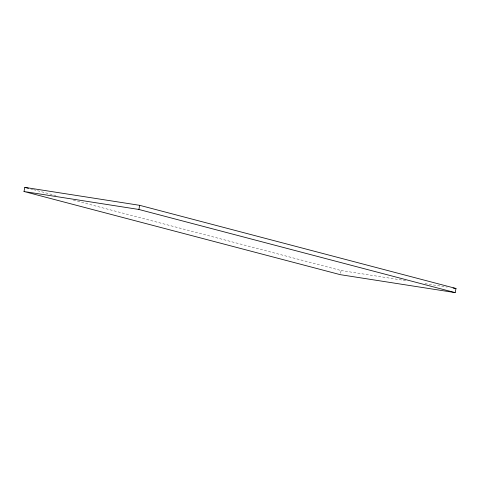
<?xml version="1.0" encoding="UTF-8"?>
<svg xmlns="http://www.w3.org/2000/svg" width="480" height="480" viewBox="0 0 480 480"><rect width="100%" height="100%" fill="white"/><g stroke="black" fill="none" stroke-linecap="round" stroke-linejoin="round"><path stroke-width="0.36" stroke-dasharray="2.4 1.8" d="M340.566 273.288L341.118 270.534L71.88 199.752M341.118 270.534L407.4 280.896M425.07 283.656L447.162 287.106M30.624 188.904L32.796 189.48M33.516 189.666L55.956 195.564"/><path stroke-width="0.72" d="M24 191.514L24.834 187.386L139.71 205.332L456 288.486L455.166 292.614L340.29 274.668L24 191.514L138.882 209.466L455.166 292.614M138.882 209.466L139.71 205.332M453.054 288.03L456 288.486M24.834 187.386L28.452 188.334"/></g></svg>
